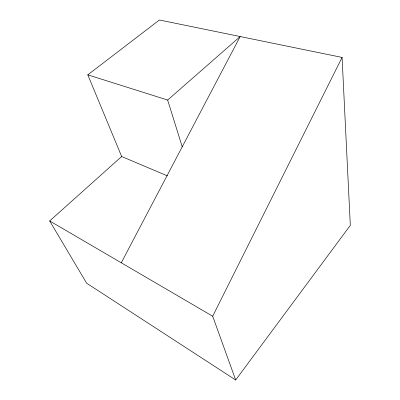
<?xml version="1.0" encoding="UTF-8"?>
<svg xmlns="http://www.w3.org/2000/svg" width="400" height="400" viewBox="0 0 400 400"><rect width="100%" height="100%" fill="white"/><g stroke="black" fill="none" stroke-linecap="round" stroke-linejoin="round"><path stroke-width="0.6" d="M342.08 57.42L350.315 225.34L235.67 380L212.69 316.225L342.08 57.42L159.41 20L87.795 74.835L121.66 156.515L167.43 175.885M121.275 262.79L240.175 36.545L167.655 100.055L87.795 74.835M235.67 380L86.635 283.195L49.685 220.945L121.66 156.515M49.685 220.945L212.69 316.225M167.655 100.055L182.22 146.82"/></g></svg>
